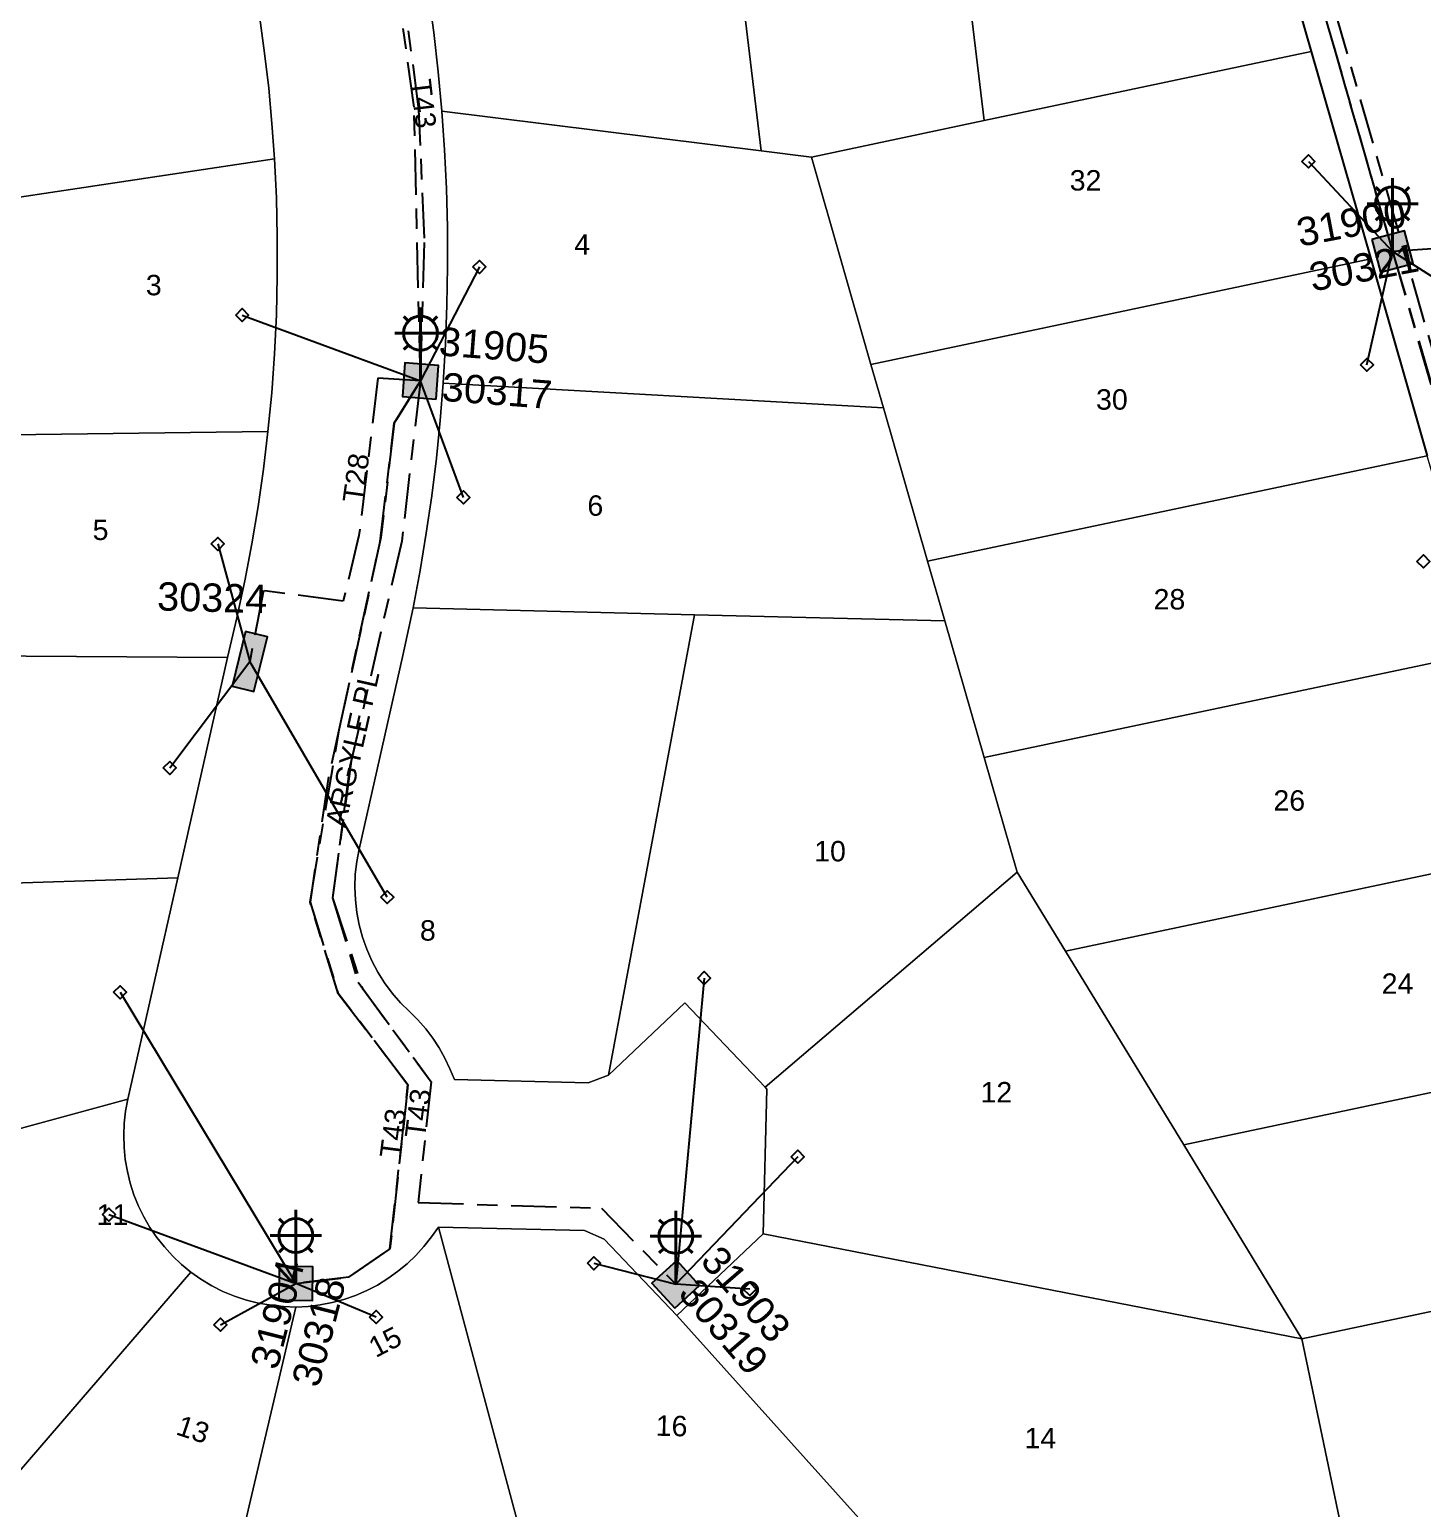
# Model space of a CAD drawing. Header units: metres. Extents: x 314590 to 317940, y 6263421 to 6264427.
# Drawn here: x 317251.6 to 317374.3, y 6263777.2 to 6263907.5 of the extents above; entities that cross this region are included whole.
import ezdxf
from ezdxf.enums import TextEntityAlignment as Align

# ---------------------------------------------------------------- set-up
doc = ezdxf.new("R2010")
doc.units = ezdxf.units.M
doc.linetypes.add('Cable Exist UG', pattern=[8.2, 4, -1.2, 1.8, -1.2])
doc.layers.get('0').update_dxf_attribs({"color": 6})
doc.layers.add('Cadastre Land Parcels_SP_EXT', color=9, linetype='Continuous', lineweight=5)
doc.layers.add('Cadastre Roads_SP_EXT', color=9, linetype='Continuous', lineweight=5)
for name, color, linetype in [('Equip_SP_SL_EXT', 7, 'Continuous'), ('Mains_HV_EXT', 7, 'Continuous'), ('Mains_LV_EXT', 7, 'Continuous'), ('Mains_SL_EXT', 7, 'Continuous'), ('Services_SP_EXT', 7, 'Continuous'), ('SupportsUG_SP_LV_EXT', 7, 'Continuous'), ('SupportsUG_SP_LV_SL_EXT', 7, 'Continuous')]:
    doc.layers.add(name, color=color, linetype=linetype)
doc.layers.add('Features_HIDE', color=1, linetype='Continuous', plot=False)
doc.styles.add('COLUMN_LABEL', font='arial.ttf')
doc.styles.add('iecARIAL', font='arial.ttf', dxfattribs={"height": 2})
doc.styles.add('POLE_LABEL', font='arial.ttf')
doc.styles.get("Standard").update_dxf_attribs({"font": 'arial.ttf'})

# ---------------------------------------------------------------- blocks, each defined once
blk = doc.blocks.new('COLUMN_EXT')
blk.add_hatch(color=256).paths.add_polyline_path([(-1.49, 1.48), (-1.49, -1.49), (1.48, -1.49), (1.48, 1.48)])
blk.add_lwpolyline([(-1.49, -1.49), (1.48, -1.49), (1.48, 1.48), (-1.49, 1.48)], close=True)
for tag, height, style, flags, p in [('ASSET_NUM', 2.5, 'COLUMN_LABEL', 8, (2, 2)), ('STRUCTURE_PLANT_NUMBER', 0.2, 'POLE_LABEL', 9, (1.81, 0.03)), ('STREET_CODE', 0.2, 'COLUMN_LABEL', 9, (1.81, -0.2))]:
    blk.add_attdef(tag, text='', height=height, dxfattribs=dict(style=style, flags=flags)).set_placement(p, align=Align.MIDDLE_LEFT)
at = {"flags": 9}
for tag, p in [('COLUMN_TYPE', (1.81, -0.4)), ('OWNED_BY', (1.81, -0.6)), ('STATE', (1.81, -0.8)), ('USAGE', (1.81, -1)), ('LEGEND', (1.81, -1.2)), ('LOCATION', (1.81, -1.4)), ('STREETNAME', (1.81, -1.6)), ('SUBURB', (1.81, -1.8)), ('NOTES', (1.81, -2))]:
    blk.add_attdef(tag, text='', height=0.2, dxfattribs=at).set_placement(p, align=Align.MIDDLE_LEFT)
at = {"flags": 1}
blk.add_attdef('Z', (1.81, -2.35), '', height=0.2, dxfattribs=at)
blk = doc.blocks.new('PILLAR_EXT')
blk.add_hatch(color=256).paths.add_polyline_path([(-2.475, 0.99), (-2.475, -0.99), (2.475, -0.99), (2.475, 0.99)])
blk.add_lwpolyline([(-2.475, -0.99), (2.475, -0.99), (2.475, 0.99), (-2.475, 0.99)], close=True)
at = {"style": 'iecARIAL', "flags": 8}
blk.add_attdef('ASSET_NUM', (1.5, 3.5), '', height=2.5, dxfattribs=at)
for tag, p, flags in [('OWNED_BY', (0, -0.2), 9), ('STATE', (0, -0.4), 9), ('SUPPORT_TYPE', (0, -0.6), 9), ('USAGE', (0, -0.8), 9), ('LEGEND', (0, -1), 9), ('LOCATION', (0, -1.2), 9), ('NOTES', (0, -1.4), 9), ('STREETNAME', (0, -1.8), 9), ('SUBURB', (0, -2), 1), ('PARENT', (0, -1.6), 9)]:
    blk.add_attdef(tag, p, '', height=0.2, dxfattribs=dict(flags=flags))
blk = doc.blocks.new('SL_LANTERN_EXT')
at = {"lineweight": 40}
for p, q in [((-1.46, 5.68), (-1.06, 5.28)), ((0, 1.97), (0, 6.47)), ((1.46, 5.68), (1.06, 5.28)), ((-2.25, 4.22), (2.25, 4.22)), ((-1.46, 2.76), (-1.06, 3.16)), ((0, 0), (0, 2.72)), ((1.46, 2.76), (1.06, 3.16))]:
    blk.add_line(p, q, dxfattribs=at)
blk.add_circle((0, 4.22), 1.5, dxfattribs=at)
at = {"style": 'iecARIAL', "flags": 8}
blk.add_attdef('ASSET_NUM', (1.5, 1.5), '', height=2.5, dxfattribs=at)
for tag, p, height, flags in [('CONSTRUCTED_VOLTAGE', (0.98, -0.65), 0.2, 9), ('CONTROL_TYPE', (0.98, -0.85), 0.2, 9), ('LANTERN_PURPOSE', (0.98, -1.05), 0.2, 9), ('LANTERN_TYPE', (0.98, -1.25), 0.2, 9), ('NO_PHASES', (0.98, -1.45), 0.2, 9), ('LNUMBER', (2.18, -3.25), 2.5, 8), ('OPERATING_VOLTAGE', (0.98, -1.65), 0.2, 9), ('ORIENTATION', (0.98, -1.85), 0.2, 9), ('OWNED_BY', (0.98, -2.05), 0.2, 9), ('STATE', (0.98, -2.25), 0.2, 9), ('USAGE', (0.98, -2.45), 0.2, 9), ('CEXIST', (0.98, -2.65), 0.2, 9), ('CNEW', (0.98, -2.85), 0.2, 9), ('CNUMBER', (0.98, -3.05), 0.2, 9), ('CREMOVE', (0.98, -3.25), 0.2, 9), ('CREPLACE', (0.98, -3.45), 0.2, 9), ('LKINGHEIGHT', (0.98, -3.65), 0.2, 9), ('LBRACKET', (0.98, -3.85), 0.2, 9), ('LBRACKETVOCAB', (0.98, -4.05), 0.2, 9), ('LCATEGORY', (0.98, -4.25), 0.2, 9), ('LCHARGE1', (0.98, -4.45), 0.2, 9), ('LCHARGE1PERCENT', (0.98, -4.65), 0.2, 9), ('LCHARGE2', (0.98, -4.85), 0.2, 9), ('LCHARGE2PERCENT', (0.98, -5.05), 0.2, 9), ('LCHARGE3', (0.98, -5.25), 0.2, 9), ('LCHARGE3PERCENT', (0.98, -5.45), 0.2, 9), ('LEXIST', (0.98, -5.65), 0.2, 9), ('LLAMP', (0.98, -5.85), 0.2, 9), ('LLAMPVOCAB', (0.98, -6.05), 0.2, 9), ('LMAST', (0.98, -6.25), 0.2, 9), ('LMASTVOCAB', (0.98, -6.45), 0.2, 9), ('LNEW', (0.98, -6.65), 0.2, 9), ('LANTNUMBER', (0.98, -6.85), 0.2, 9), ('LOUTREACH', (0.98, -7.25), 0.2, 9), ('LOUTREACHVOCAB', (0.98, -7.45), 0.2, 9), ('LRATECODE', (0.98, -7.65), 0.2, 9), ('LREMOVE', (0.98, -7.85), 0.2, 9), ('STREETNAME', (0.98, -9.25), 0.2, 9), ('LREPLACE', (0.98, -8.05), 0.2, 9), ('LTYPE', (0.98, -8.25), 0.2, 9), ('LTYPEVOCAB', (0.98, -8.45), 0.2, 9), ('LEGEND', (0.98, -8.65), 0.2, 9), ('LOCATION', (0.98, -8.85), 0.2, 9), ('NOTES', (0.98, -9.05), 0.2, 9), ('SUBURB', (0.98, -9.45), 0.2, 1)]:
    blk.add_attdef(tag, p, '', height=height, dxfattribs=dict(flags=flags))
blk = doc.blocks.new('CCP_EXT')
at = {"flags": 9}
for tag, p in [('LEGEND', (0, -1.4)), ('STATE', (0, -1.8)), ('LIFE_SUPPORT', (0, -1.6)), ('NOTES', (0, -2))]:
    blk.add_attdef(tag, text='', height=0.2, dxfattribs=at).set_placement(p, align=Align.MIDDLE_LEFT)
blk.add_wipeout([(0, 0.57), (0.57, 0), (0, -0.57), (-0.57, 0)])
blk.add_lwpolyline([(-0.57, 0), (0, 0.57), (0.57, 0), (0, -0.57), (-0.57, 0)])
at = {"flags": 1}
blk.add_attdef('Z', (0, 0), '', height=0.2, dxfattribs=at)
at = {"flags": 9}
for tag, p in [('CCP_TYPE', (0, 0)), ('CONSTRUCTED_VOLTAGE', (0, -0.2)), ('OPERATING_VOLTAGE', (0, -0.6)), ('ORIENTATION', (0, -0.8)), ('OWNED_BY', (0, -1)), ('NO_PHASES', (0, -0.4)), ('USAGE', (0, -1.2))]:
    blk.add_attdef(tag, text='', height=0.2, dxfattribs=at).set_placement(p, align=Align.MIDDLE_LEFT)

msp = doc.modelspace()

# ---------------------------------------------------------------- linework, layer by layer
at = {"layer": 'Cadastre Land Parcels_SP_EXT', "linetype": 'Continuous'}
for points in [[(317355.52, 6263936.78), (317349.17, 6263940.99), (317330.96, 6263938.78), (317335.69, 6263899.45), (317364.5, 6263905.55), (317355.52, 6263936.78)], [(317335.69, 6263899.45), (317330.96, 6263938.78), (317311.27, 6263936.4), (317316.05, 6263896.78), (317320.47, 6263896.22), (317335.69, 6263899.45)], [(317316.05, 6263896.78), (317311.27, 6263936.4), (317287.94, 6263933.57), (317283.82, 6263927.98), (317286.18, 6263914.08), (317286.72, 6263910.65), (317287.19, 6263907.21), (317287.58, 6263903.76), (317287.9, 6263900.3), (317316.05, 6263896.78)], [(317269.03, 6263925.52), (317263.28, 6263929.48), (317238.14, 6263924.15), (317244.98, 6263891.85), (317273.15, 6263896.09), (317272.93, 6263899.2), (317272.65, 6263902.3), (317272.29, 6263905.4), (317271.87, 6263908.49), (317271.38, 6263911.57), (317269.03, 6263925.52)], [(317369.76, 6263887.26), (317364.5, 6263905.55), (317335.69, 6263899.45), (317320.47, 6263896.22), (317325.72, 6263877.97), (317369.76, 6263887.26)], [(317316.05, 6263896.78), (317287.9, 6263900.3), (317288.14, 6263896.88), (317288.3, 6263893.46), (317288.39, 6263890.03), (317288.41, 6263886.61), (317288.35, 6263883.18), (317288.23, 6263879.76), (317288.02, 6263876.32), (317326.81, 6263874.13), (317325.72, 6263877.97), (317320.47, 6263896.22), (317316.05, 6263896.78)], [(317272.56, 6263872.05), (317272.91, 6263875.47), (317273.15, 6263878.9), (317273.32, 6263882.34), (317273.4, 6263885.78), (317273.4, 6263889.22), (317273.32, 6263892.65), (317273.15, 6263896.09), (317244.98, 6263891.85), (317224.99, 6263888.84), (317224.83, 6263871.43), (317272.56, 6263872.05)], [(317374.74, 6263869.92), (317369.76, 6263887.26), (317325.72, 6263877.97), (317326.81, 6263874.13), (317330.71, 6263860.63), (317374.74, 6263869.92)], [(317326.81, 6263874.13), (317288.02, 6263876.32), (317287.75, 6263873.02), (317287.42, 6263869.7), (317287.01, 6263866.39), (317286.53, 6263863.09), (317285.99, 6263859.8), (317285.37, 6263856.53), (317310.16, 6263855.91), (317332.22, 6263855.38), (317330.71, 6263860.63), (317326.81, 6263874.13)], [(317272.56, 6263872.05), (317224.83, 6263871.43), (317224.78, 6263865.93), (317224.65, 6263852.42), (317269.03, 6263852.14), (317269.85, 6263855.64), (317270.54, 6263858.89), (317271.17, 6263862.16), (317271.71, 6263865.45), (317272.18, 6263868.74), (317272.56, 6263872.05)], [(317379.72, 6263852.62), (317374.74, 6263869.92), (317330.71, 6263860.63), (317332.22, 6263855.38), (317335.69, 6263843.32), (317379.72, 6263852.62)], [(317310.16, 6263855.91), (317285.37, 6263856.53), (317284.48, 6263852.33), (317280.61, 6263835.25), (317280.41, 6263834.15), (317280.28, 6263833.04), (317280.24, 6263831.91), (317280.29, 6263830.79), (317280.42, 6263829.68), (317280.63, 6263828.58), (317280.92, 6263827.49), (317281.29, 6263826.44), (317281.74, 6263825.41), (317282.27, 6263824.42), (317282.86, 6263823.47), (317283.53, 6263822.57), (317284.27, 6263821.72), (317285.06, 6263820.93), (317285.79, 6263820.2), (317286.48, 6263819.42), (317287.1, 6263818.6), (317287.67, 6263817.74), (317288.18, 6263816.84), (317288.62, 6263815.9), (317289.01, 6263814.94), (317300.8, 6263814.65), (317302.59, 6263815.33), (317310.16, 6263855.91)], [(317332.22, 6263855.38), (317310.16, 6263855.91), (317302.59, 6263815.33), (317309.31, 6263821.72), (317316.39, 6263814.27), (317338.59, 6263833.23), (317335.69, 6263843.32), (317332.22, 6263855.38)], [(317269.03, 6263852.14), (317224.65, 6263852.42), (317224.52, 6263838.43), (317224.48, 6263831.43), (317264.63, 6263832.73), (317269.03, 6263852.14)], [(317387.08, 6263835.6), (317383.12, 6263840.8), (317379.72, 6263852.62), (317335.69, 6263843.32), (317338.59, 6263833.23), (317342.86, 6263826.25), (317387.08, 6263835.6)], [(317353.28, 6263809.18), (317399.65, 6263818.99), (317387.08, 6263835.6), (317342.86, 6263826.25), (317353.28, 6263809.18)], [(317260.24, 6263813.23), (317264.63, 6263832.73), (317224.48, 6263831.43), (317226.51, 6263821.61), (317229.94, 6263804.97), (317260.24, 6263813.23)], [(317342.86, 6263826.25), (317338.59, 6263833.23), (317316.39, 6263814.27), (317316.54, 6263814.11), (317316.22, 6263801.35), (317363.68, 6263792.11), (317353.28, 6263809.18), (317342.86, 6263826.25)], [(317412.26, 6263802.37), (317399.65, 6263818.99), (317353.28, 6263809.18), (317363.68, 6263792.11), (317412.26, 6263802.37)], [(317265.78, 6263797.98), (317264.95, 6263798.66), (317264.17, 6263799.4), (317263.45, 6263800.19), (317262.78, 6263801.03), (317262.18, 6263801.91), (317261.64, 6263802.84), (317261.17, 6263803.8), (317260.77, 6263804.79), (317260.44, 6263805.81), (317260.19, 6263806.85), (317260.01, 6263807.91), (317259.9, 6263808.97), (317259.87, 6263810.04), (317259.92, 6263811.11), (317260.04, 6263812.17), (317260.24, 6263813.23), (317229.94, 6263804.97), (317234, 6263785.38), (317238.07, 6263765.8), (317265.78, 6263797.98)], [(317398.86, 6263779.6), (317426.94, 6263785.54), (317417.13, 6263795.99), (317412.26, 6263802.37), (317363.68, 6263792.11), (317367.69, 6263772.98), (317398.86, 6263779.6)], [(317299.24, 6263758.54), (317287.6, 6263801.95), (317287, 6263801.08), (317286.33, 6263800.24), (317285.61, 6263799.44), (317284.84, 6263798.7), (317284.01, 6263798.02), (317283.14, 6263797.4), (317282.23, 6263796.84), (317281.28, 6263796.35), (317280.29, 6263795.92), (317279.28, 6263795.57), (317278.24, 6263795.29), (317277.19, 6263795.09), (317276.13, 6263794.96), (317275.05, 6263794.89), (317264.78, 6263751.24), (317285.09, 6263755.53), (317299.24, 6263758.54)], [(317308.61, 6263794.15), (317302.22, 6263800.87), (317300.47, 6263801.64), (317287.6, 6263801.95), (317299.24, 6263758.54), (317314.98, 6263761.87), (317333.98, 6263765.88), (317308.61, 6263794.15)], [(317363.68, 6263792.11), (317316.22, 6263801.35), (317308.61, 6263794.15), (317333.98, 6263765.88), (317345.33, 6263768.21), (317367.69, 6263772.98), (317363.68, 6263792.11)], [(317275.05, 6263794.89), (317273.95, 6263794.94), (317272.85, 6263795.05), (317271.76, 6263795.24), (317270.69, 6263795.51), (317269.64, 6263795.85), (317268.61, 6263796.28), (317267.63, 6263796.78), (317266.68, 6263797.34), (317265.78, 6263797.98), (317238.07, 6263765.8), (317242.1, 6263746.12), (317253.68, 6263748.84), (317264.78, 6263751.24), (317275.05, 6263794.89)]]:
    msp.add_lwpolyline(points, close=True, dxfattribs=at)
at = {"layer": 'Mains_LV_EXT', "linetype": 'Cable Exist UG'}
msp.add_lwpolyline([(317286.02, 6263876.51), (317282.27, 6263876.76), (317280.6, 6263862.9), (317279.22, 6263857.1), (317272.2, 6263858.04), (317270.98, 6263851.79)], dxfattribs=at)
at = {"layer": 'Services_SP_EXT'}
for points in [[(317393.17, 6263889.36), (317371.68, 6263887.91)], [(317398.42, 6263870.93), (317371.68, 6263887.91)]]:
    msp.add_lwpolyline(points, dxfattribs=at)

# ---------------------------------------------------------------- block references
at = {"layer": 'Equip_SP_SL_EXT'}
ref = msp.add_blockref('SL_LANTERN_EXT', (317371.68, 6263887.91), dxfattribs=at)
ref.add_attrib('ASSET_NUM', '31900', dxfattribs={"layer": '0', "height": 2.5, "rotation": 10.8112, "style": 'iecARIAL'}).set_placement((317373.18, 6263889.41), align=Align.BOTTOM_RIGHT)
ref = msp.add_blockref('SL_LANTERN_EXT', (317286.02, 6263876.51), dxfattribs=at)
ref.add_attrib('ASSET_NUM', '31905', dxfattribs={"layer": '0', "height": 2.5, "rotation": 355.653, "style": 'iecARIAL'}).set_placement((317287.52, 6263878.02), align=Align.BOTTOM_LEFT)
ref = msp.add_blockref('SL_LANTERN_EXT', (317275.04, 6263796.98), dxfattribs=at)
ref.add_attrib('ASSET_NUM', '31904', dxfattribs={"layer": '0', "height": 2.5, "rotation": 75.6779, "style": 'iecARIAL'}).set_placement((317276.54, 6263798.48), align=Align.BOTTOM_RIGHT)
ref = msp.add_blockref('SL_LANTERN_EXT', (317308.52, 6263796.91), dxfattribs=at)
ref.add_attrib('ASSET_NUM', '31903', dxfattribs={"layer": '0', "height": 2.5, "rotation": 310.7865, "style": 'iecARIAL'}).set_placement((317310.02, 6263798.41), align=Align.BOTTOM_LEFT)
at = {"layer": 'SupportsUG_SP_LV_EXT'}
ref = msp.add_blockref('PILLAR_EXT', (317270.98, 6263851.79), dxfattribs=dict(at, rotation=256.0710855009698))
ref.add_attrib('ASSET_NUM', '30324', dxfattribs={"layer": '0', "height": 2.5, "rotation": 358.5325, "style": 'iecARIAL'}).set_placement((317272.48, 6263855.29), align=Align.BOTTOM_RIGHT)
at = {"layer": 'SupportsUG_SP_LV_SL_EXT'}
ref = msp.add_blockref('COLUMN_EXT', (317371.68, 6263887.91), dxfattribs=dict(at, rotation=284.9028856151797))
ref.add_attrib('ASSET_NUM', '30321', dxfattribs={"layer": '0', "height": 2.5, "rotation": 10.8112, "style": 'COLUMN_LABEL'}).set_placement((317373.68, 6263888.66), align=Align.TOP_RIGHT)
ref = msp.add_blockref('COLUMN_EXT', (317286.02, 6263876.51), dxfattribs=dict(at, rotation=85.81152519401628))
ref.add_attrib('ASSET_NUM', '30317', dxfattribs={"layer": '0', "height": 2.5, "rotation": 355.653, "style": 'COLUMN_LABEL'}).set_placement((317288.02, 6263877.26), align=Align.TOP_LEFT)
ref = msp.add_blockref('COLUMN_EXT', (317275.04, 6263796.98), dxfattribs=dict(at, rotation=359.049617625537))
ref.add_attrib('ASSET_NUM', '30318', dxfattribs={"layer": '0', "height": 2.5, "rotation": 75.6779, "style": 'COLUMN_LABEL'}).set_placement((317277.04, 6263797.73), align=Align.TOP_RIGHT)
ref = msp.add_blockref('COLUMN_EXT', (317308.52, 6263796.91), dxfattribs=dict(at, rotation=42.31602532359135))
ref.add_attrib('ASSET_NUM', '30319', dxfattribs={"layer": '0', "height": 2.5, "rotation": 310.7865, "style": 'COLUMN_LABEL'}).set_placement((317310.52, 6263797.66), align=Align.TOP_LEFT)

# ---------------------------------------------------------------- texts
at = {"layer": 'Cadastre Land Parcels_SP_EXT'}
for s, p in [('32', (317343.23, 6263893.29)), ('4', (317299.57, 6263887.64)), ('3', (317261.82, 6263884.06)), ('30', (317345.55, 6263873.98)), ('6', (317300.73, 6263864.63)), ('5', (317257.13, 6263862.49)), ('28', (317350.62, 6263856.37)), ('26', (317361.18, 6263838.64)), ('10', (317320.71, 6263834.17)), ('8', (317285.97, 6263827.19)), ('24', (317370.72, 6263822.5)), ('12', (317335.37, 6263812.93)), ('11', (317257.48, 6263802.14)), ('14', (317339.25, 6263782.45))]:
    msp.add_text(s, height=1.8, dxfattribs=at).set_placement(p)
for s, rotation, p in [('15', 27.3112, (317282.07, 6263790.39)), ('16', 358.6353, (317306.73, 6263783.56)), ('13', 341.6961, (317264.38, 6263783.7))]:
    msp.add_text(s, height=1.8, rotation=rotation, dxfattribs=at).set_placement(p)
at = {"layer": 'Cadastre Roads_SP_EXT'}
msp.add_text('ARGYLE PL', height=1.8, rotation=77.4094, dxfattribs=at).set_placement((317279.38, 6263837.09))
at = {"layer": 'Mains_LV_EXT'}
for s, rotation, p in [('T43', 276.7655, (317285.14, 6263902.99)), ('T28', 82.038, (317280.93, 6263865.7)), ('T43', 82.7276, (317286.41, 6263809.71)), ('T43', 82.6457, (317284.2, 6263807.96))]:
    msp.add_text(s, height=1.8, rotation=rotation, dxfattribs=at).set_placement(p)

# ---------------------------------------------------------------- next in the draw order: block references
at = {"layer": 'Services_SP_EXT'}
for p in [(317364.27, 6263895.86), (317291.21, 6263886.56), (317270.31, 6263882.32), (317369.42, 6263877.93), (317289.8, 6263866.25), (317268.16, 6263862.15), (317374.4, 6263860.61), (317263.92, 6263842.41), (317283.09, 6263831.02), (317311.02, 6263823.89), (317259.55, 6263822.64), (317319.27, 6263808.14), (317258.57, 6263803.04), (317301.31, 6263798.76), (317315.04, 6263796.48), (317282.11, 6263794.01), (317268.39, 6263793.34)]:
    msp.add_blockref('CCP_EXT', p, dxfattribs=at)

# ---------------------------------------------------------------- next in the draw order: linework, layer by layer
at = {"layer": 'Cadastre Roads_SP_EXT', "linetype": 'Continuous'}
msp.add_lwpolyline([(317271.87, 6263908.49), (317272.29, 6263905.4), (317272.65, 6263902.3), (317272.93, 6263899.2), (317273.15, 6263896.09), (317273.32, 6263892.65), (317273.4, 6263889.22), (317273.4, 6263885.78), (317273.32, 6263882.34), (317273.15, 6263878.9), (317272.91, 6263875.47), (317272.56, 6263872.05), (317272.18, 6263868.74), (317271.71, 6263865.45), (317271.17, 6263862.16), (317270.54, 6263858.89), (317269.85, 6263855.64), (317269.03, 6263852.14), (317264.63, 6263832.73), (317260.24, 6263813.23), (317260.04, 6263812.17), (317259.92, 6263811.11), (317259.87, 6263810.04), (317259.9, 6263808.97), (317260.01, 6263807.91), (317260.19, 6263806.85), (317260.44, 6263805.81), (317260.77, 6263804.79), (317261.17, 6263803.8), (317261.64, 6263802.84), (317262.18, 6263801.91), (317262.78, 6263801.03), (317263.45, 6263800.19), (317264.17, 6263799.4), (317264.95, 6263798.66), (317265.78, 6263797.98), (317266.68, 6263797.34), (317267.63, 6263796.78), (317268.61, 6263796.28), (317269.64, 6263795.85), (317270.69, 6263795.51), (317271.76, 6263795.24), (317272.85, 6263795.05), (317273.95, 6263794.94), (317275.05, 6263794.89), (317276.13, 6263794.96), (317277.19, 6263795.09), (317278.24, 6263795.29), (317279.28, 6263795.57), (317280.29, 6263795.92), (317281.28, 6263796.35), (317282.23, 6263796.84), (317283.14, 6263797.4), (317284.01, 6263798.02), (317284.84, 6263798.7), (317285.61, 6263799.44), (317286.33, 6263800.24), (317287, 6263801.08), (317287.6, 6263801.95), (317300.47, 6263801.64), (317302.22, 6263800.87), (317308.61, 6263794.15), (317316.22, 6263801.35), (317316.54, 6263814.11), (317316.39, 6263814.27), (317309.31, 6263821.72), (317302.59, 6263815.33), (317300.8, 6263814.65), (317289.01, 6263814.94), (317288.62, 6263815.9), (317288.18, 6263816.84), (317287.67, 6263817.74), (317287.1, 6263818.6), (317286.48, 6263819.42), (317285.79, 6263820.2), (317285.06, 6263820.93), (317284.27, 6263821.72), (317283.53, 6263822.57), (317282.86, 6263823.47), (317282.27, 6263824.42), (317281.74, 6263825.41), (317281.29, 6263826.44), (317280.92, 6263827.49), (317280.63, 6263828.58), (317280.42, 6263829.68), (317280.29, 6263830.79), (317280.24, 6263831.91), (317280.28, 6263833.04), (317280.41, 6263834.15), (317280.61, 6263835.25), (317284.48, 6263852.33), (317285.37, 6263856.53), (317285.99, 6263859.8), (317286.53, 6263863.09), (317287.01, 6263866.39), (317287.42, 6263869.7), (317287.75, 6263873.02), (317288.02, 6263876.32), (317288.23, 6263879.76), (317288.35, 6263883.18), (317288.41, 6263886.61), (317288.39, 6263890.03), (317288.3, 6263893.46), (317288.14, 6263896.88), (317287.9, 6263900.3), (317287.9, 6263900.3), (317287.58, 6263903.76), (317287.19, 6263907.21), (317286.72, 6263910.65)], dxfattribs=at)
at = {"layer": 'Features_HIDE', "linetype": 'Cable Exist UG'}
msp.add_lwpolyline([(317330.72, 6263940.85), (317337.2, 6263937.39), (317348.73, 6263938.61), (317352.14, 6263925.95), (317361.54, 6263923.23), (317371.68, 6263887.91)], dxfattribs=at)
at = {"layer": 'Features_HIDE', "linetype": 'Continuous'}
msp.add_lwpolyline([(317378.05, 6263935.36), (317364.89, 6263936.19), (317355.52, 6263936.78), (317364.5, 6263905.55), (317369.76, 6263887.26), (317374.74, 6263869.92)], dxfattribs=at)
at = {"layer": 'Mains_HV_EXT', "linetype": 'Cable Exist UG'}
msp.add_lwpolyline([(317385.84, 6263842.3), (317356.37, 6263944.74), (317309.72, 6263939.32)], dxfattribs=at)
at = {"layer": 'Mains_LV_EXT', "linetype": 'Cable Exist UG'}
for points in [[(317330.72, 6263940.85), (317349.37, 6263943.05), (317357.42, 6263937.61), (317371.68, 6263887.91)], [(317286.02, 6263876.51), (317286.38, 6263889.08), (317285.88, 6263900.42), (317284.05, 6263914.45), (317281.27, 6263930.85), (317300.71, 6263933.37), (317306.03, 6263929.81)], [(317371.68, 6263887.91), (317384.87, 6263841.99)], [(317286.02, 6263876.51), (317283.7, 6263872.8), (317282.54, 6263862.71), (317277.93, 6263841.61), (317276.29, 6263830.59), (317278.78, 6263822.54), (317284.92, 6263814.48), (317283.33, 6263800.02), (317279.7, 6263797.53), (317275.04, 6263796.98)], [(317286.02, 6263876.51), (317284.37, 6263862.39), (317279.8, 6263842.53), (317278.28, 6263830.95), (317280.52, 6263823.53), (317286.96, 6263814.75), (317285.81, 6263804.11), (317301.97, 6263803.6), (317308.52, 6263796.91)]]:
    msp.add_lwpolyline(points, dxfattribs=at)
at = {"layer": 'Mains_SL_EXT', "linetype": 'Cable Exist UG'}
for points in [[(317286.02, 6263876.51), (317285.46, 6263900.64), (317281.27, 6263930.85), (317298.29, 6263933.06), (317311.63, 6263919.88)], [(317371.68, 6263887.91), (317384.53, 6263844.16), (317388.67, 6263836.9)], [(317275.04, 6263796.98), (317279.7, 6263797.53), (317283.33, 6263800.02), (317284.92, 6263814.48), (317278.78, 6263822.54), (317276.29, 6263830.59), (317278.9, 6263846.04), (317282.47, 6263862.37), (317283.7, 6263872.8), (317286.02, 6263876.51)], [(317286.02, 6263876.51), (317284.37, 6263862.39), (317279.91, 6263843.01), (317278.28, 6263830.95), (317280.89, 6263823.03), (317286.96, 6263814.75), (317285.81, 6263804.11), (317301.97, 6263803.6), (317308.52, 6263796.91)]]:
    msp.add_lwpolyline(points, dxfattribs=at)
at = {"layer": 'Services_SP_EXT'}
for points in [[(317364.27, 6263895.86), (317371.68, 6263887.91)], [(317369.42, 6263877.93), (317371.68, 6263887.91)], [(317291.21, 6263886.56), (317286.02, 6263876.51)], [(317270.31, 6263882.32), (317286.02, 6263876.51)], [(317289.8, 6263866.25), (317286.02, 6263876.51)], [(317268.16, 6263862.15), (317270.98, 6263851.79)], [(317263.92, 6263842.41), (317270.98, 6263851.79)], [(317283.09, 6263831.02), (317270.98, 6263851.79)], [(317311.02, 6263823.89), (317308.52, 6263796.91)], [(317259.55, 6263822.64), (317275.04, 6263796.98)], [(317319.27, 6263808.14), (317308.52, 6263796.91)], [(317258.57, 6263803.04), (317275.04, 6263796.98)], [(317301.31, 6263798.76), (317308.52, 6263796.91)], [(317268.39, 6263793.34), (317275.04, 6263796.98)], [(317282.11, 6263794.01), (317275.04, 6263796.98)], [(317315.04, 6263796.48), (317308.52, 6263796.91)]]:
    msp.add_lwpolyline(points, dxfattribs=at)

doc.saveas('drawing.dxf')
